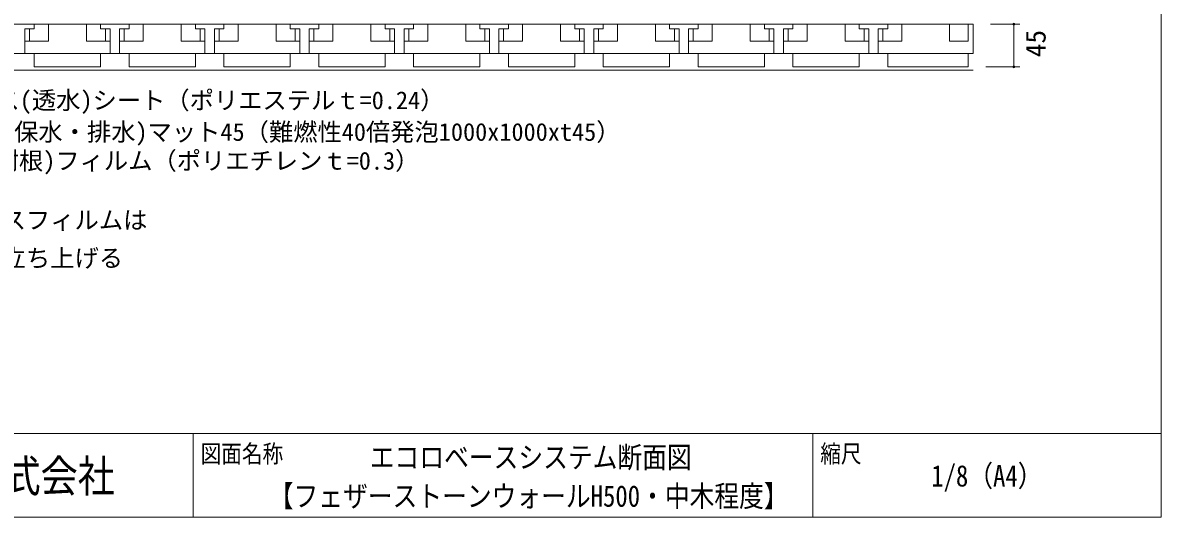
# Model space of a CAD drawing. Units: millimetres, scale not verified. Extents: x -1100 to 1100, y -752 to 752.
# Drawn here: x -100 to 1100, y -752 to -231 of the extents above; entities that cross this region are included whole.
import ezdxf
from ezdxf.enums import TextEntityAlignment as Align

# ---------------------------------------------------------------- set-up
doc = ezdxf.new("R2010")
doc.units = ezdxf.units.MM
doc.header["$LTSCALE"] = 4
doc.header["$PDMODE"] = 32
doc.header["$PDSIZE"] = 2
for name, color, linetype, lineweight in [('0-9_図面枠', 7, 'Continuous', 18), ('0-A_寸法', 7, 'Continuous', 18), ('0-B_耐根', 5, 'Continuous', 18), ('0-E_文字', 7, 'Continuous', 18), ('1-1_ﾏｯﾄ45', 2, 'Continuous', 18)]:
    doc.layers.add(name, color=color, linetype=linetype, lineweight=lineweight)
doc.styles.add('ＭＳ ゴシック', font='')
doc.styles.get('ＭＳ ゴシック').set_extended_font_data('MS Gothic')

msp = doc.modelspace()

# ---------------------------------------------------------------- linework, layer by layer
at = {"layer": '0-9_図面枠'}
for p, q in [((-1100, -664), (1100, -664)), ((79.062, -664), (79.062, -752)), ((732.462, -664), (732.462, -752))]:
    msp.add_line(p, q, dxfattribs=at)
msp.add_lwpolyline([(-1100, 752), (1100, 752), (1100, -752), (-1100, -752)], close=True, dxfattribs=at)
at = {"layer": '0-A_寸法'}
for p, q in [((920.118, -232.744), (950.889, -232.744)), ((915.054, -277.744), (950.889, -277.744))]:
    msp.add_line(p, q, dxfattribs=at)
msp.add_lwpolyline([(944.639, -277.744), (944.639, -232.744), (944.639, -277.744)], dxfattribs=at)
for p in [(944.639, -232.744), (944.639, -277.744)]:
    msp.add_point(p, dxfattribs=at)
at = {"layer": '0-B_耐根'}
msp.add_line((-609.852, -281.277), (901.658, -281.277), dxfattribs=at)
at = {"layer": '1-1_ﾏｯﾄ45'}
for p, q in [((-607.053, -232.744), (901.658, -232.744)), ((-98.406, -237.744), (-98.406, -263.744)), ((-98.406, -237.744), (-88.406, -237.744)), ((-93.406, -237.744), (-93.406, -250.744)), ((-88.406, -232.744), (-88.406, -237.744)), ((-73.406, -232.744), (-73.406, -250.744)), ((-33.406, -232.744), (-33.406, -250.744)), ((-13.406, -237.744), (-13.406, -250.744)), ((-8.407, -237.744), (-8.407, -263.744)), ((1.594, -237.744), (1.594, -263.744)), ((1.594, -237.744), (11.594, -237.744)), ((6.594, -237.744), (6.594, -250.744)), ((11.594, -232.744), (11.594, -237.744)), ((26.594, -232.744), (26.594, -250.744)), ((66.594, -232.744), (66.594, -250.744)), ((86.594, -237.744), (86.594, -250.744)), ((91.593, -237.744), (91.593, -263.744)), ((101.594, -237.744), (111.594, -237.744)), ((101.594, -237.744), (101.594, -263.744)), ((106.594, -237.744), (106.594, -250.744)), ((111.594, -232.744), (111.594, -237.744)), ((126.594, -232.744), (126.594, -250.744)), ((181.594, -232.744), (181.594, -237.744)), ((181.594, -237.744), (191.594, -237.744)), ((186.594, -237.744), (186.594, -250.744)), ((191.594, -237.744), (191.594, -263.744)), ((201.594, -237.744), (211.594, -237.744)), ((201.594, -237.744), (201.594, -263.744)), ((206.594, -237.744), (206.594, -250.744)), ((211.594, -232.744), (211.594, -237.744)), ((226.594, -232.744), (226.594, -250.744)), ((266.593, -232.744), (266.593, -250.744)), ((281.594, -232.744), (281.594, -237.744)), ((281.594, -237.744), (291.594, -237.744)), ((286.594, -237.744), (286.594, -250.744)), ((291.594, -237.744), (291.594, -263.744)), ((301.594, -237.744), (301.594, -263.744)), ((301.594, -237.744), (311.594, -237.744)), ((306.594, -237.744), (306.594, -250.744)), ((311.594, -232.744), (311.594, -237.744)), ((326.594, -232.744), (326.594, -250.744)), ((366.594, -232.744), (366.594, -250.744)), ((381.594, -232.744), (381.594, -237.744)), ((381.594, -237.744), (391.594, -237.744)), ((386.594, -237.744), (386.594, -250.744)), ((391.594, -237.744), (391.594, -263.744)), ((401.594, -237.744), (401.594, -263.744)), ((401.594, -237.744), (411.594, -237.744)), ((406.594, -237.744), (406.594, -250.744)), ((411.594, -232.744), (411.594, -237.744)), ((426.594, -232.744), (426.594, -250.744)), ((466.594, -232.744), (466.594, -250.744)), ((486.594, -237.744), (486.594, -250.744)), ((491.594, -237.744), (491.594, -263.744)), ((501.594, -237.744), (501.594, -263.744)), ((501.594, -237.744), (511.594, -237.744)), ((506.594, -237.744), (506.594, -250.744)), ((511.594, -232.744), (511.594, -237.744)), ((526.594, -232.744), (526.594, -250.744)), ((566.594, -232.744), (566.594, -250.744)), ((586.594, -237.744), (586.594, -250.744)), ((591.594, -237.744), (591.594, -263.744)), ((601.594, -237.744), (611.594, -237.744)), ((601.594, -237.744), (601.594, -263.744)), ((606.594, -237.744), (606.594, -250.744)), ((611.594, -232.744), (611.594, -237.744)), ((626.594, -232.744), (626.594, -250.744)), ((681.594, -232.744), (681.594, -237.744)), ((681.594, -237.744), (691.594, -237.744)), ((686.594, -237.744), (686.594, -250.744)), ((691.594, -237.744), (691.594, -263.744)), ((701.594, -237.744), (711.594, -237.744)), ((701.594, -237.744), (701.594, -263.744)), ((706.594, -237.744), (706.594, -250.744)), ((711.594, -232.744), (711.594, -237.744)), ((726.594, -232.744), (726.594, -250.744)), ((766.594, -232.744), (766.594, -250.744)), ((781.594, -232.744), (781.594, -237.744)), ((781.594, -237.744), (791.594, -237.744)), ((786.594, -237.744), (786.594, -250.744)), ((791.594, -237.744), (791.594, -263.744)), ((801.594, -237.744), (801.594, -263.744)), ((801.594, -237.744), (811.594, -237.744)), ((806.594, -237.744), (806.594, -250.744)), ((811.594, -232.744), (811.594, -237.744)), ((826.594, -232.744), (826.594, -250.744)), ((876.594, -232.744), (876.594, -250.744)), ((896.594, -232.744), (896.594, -250.744)), ((901.658, -232.744), (901.658, -263.744)), ((-98.406, -250.744), (-73.406, -250.744)), ((-33.406, -250.744), (-8.407, -250.744)), ((1.594, -250.744), (26.594, -250.744)), ((66.594, -250.744), (91.593, -250.744)), ((101.594, -250.744), (126.594, -250.744)), ((201.594, -250.744), (226.594, -250.744)), ((266.593, -250.744), (291.594, -250.744)), ((301.594, -250.744), (326.594, -250.744)), ((366.594, -250.744), (391.594, -250.744)), ((401.594, -250.744), (426.594, -250.744)), ((466.594, -250.744), (491.594, -250.744)), ((501.594, -250.744), (526.594, -250.744)), ((566.594, -250.744), (591.594, -250.744)), ((601.594, -250.744), (626.594, -250.744)), ((701.594, -250.744), (726.594, -250.744)), ((766.594, -250.744), (791.594, -250.744)), ((801.594, -250.744), (826.594, -250.744)), ((876.594, -250.744), (896.594, -250.744)), ((-607.053, -263.744), (901.658, -263.744)), ((-88.406, -273.744), (-88.406, -263.744)), ((-18.406, -273.744), (-18.406, -263.744)), ((11.594, -273.744), (11.594, -263.744)), ((81.594, -273.744), (81.594, -263.744)), ((111.594, -273.744), (111.594, -263.744)), ((181.594, -273.744), (181.594, -263.744)), ((211.594, -273.744), (211.594, -263.744)), ((281.594, -273.744), (281.594, -263.744)), ((311.594, -273.744), (311.594, -263.744)), ((381.594, -273.744), (381.594, -263.744)), ((411.594, -273.744), (411.594, -263.744)), ((481.594, -273.744), (481.594, -263.744)), ((511.594, -273.744), (511.594, -263.744)), ((581.594, -273.744), (581.594, -263.744)), ((611.594, -273.744), (611.594, -263.744)), ((681.594, -273.744), (681.594, -263.744)), ((711.594, -273.744), (711.594, -263.744)), ((781.594, -273.744), (781.594, -263.744)), ((811.594, -273.744), (811.594, -263.744)), ((896.594, -273.744), (896.594, -263.744)), ((-88.406, -277.744), (-88.406, -273.744)), ((-18.406, -277.744), (-18.406, -273.744)), ((11.594, -277.744), (11.594, -273.744)), ((81.594, -277.744), (81.594, -273.744)), ((111.594, -277.744), (111.594, -273.744)), ((181.594, -277.744), (181.594, -273.744)), ((211.594, -277.744), (211.594, -273.744)), ((281.594, -277.744), (281.594, -273.744)), ((311.594, -277.744), (311.594, -273.744)), ((381.594, -277.744), (381.594, -273.744)), ((411.594, -277.744), (411.594, -273.744)), ((481.594, -277.744), (481.594, -273.744)), ((511.594, -277.744), (511.594, -273.744)), ((581.594, -277.744), (581.594, -273.744)), ((611.594, -277.744), (611.594, -273.744)), ((681.594, -277.744), (681.594, -273.744)), ((711.594, -277.744), (711.594, -273.744)), ((781.594, -277.744), (781.594, -273.744)), ((811.594, -277.744), (811.594, -273.744)), ((896.594, -277.744), (896.594, -273.744)), ((-88.406, -277.744), (-18.406, -277.744)), ((11.594, -277.744), (81.594, -277.744)), ((111.594, -277.744), (181.594, -277.744)), ((211.594, -277.744), (281.594, -277.744)), ((311.594, -277.744), (381.594, -277.744)), ((411.594, -277.744), (481.594, -277.744)), ((511.594, -277.744), (581.594, -277.744)), ((611.594, -277.744), (681.594, -277.744)), ((711.594, -277.744), (781.594, -277.744)), ((811.594, -277.744), (896.594, -277.744))]:
    msp.add_line(p, q, dxfattribs=at)
for points in [[(-18.406, -232.744), (-18.406, -237.744), (-8.407, -237.744)], [(81.594, -232.744), (81.594, -237.744), (91.593, -237.744)], [(166.594, -232.744), (166.594, -250.744), (191.594, -250.744)], [(481.594, -232.744), (481.594, -237.744), (491.594, -237.744)], [(581.594, -232.744), (581.594, -237.744), (591.594, -237.744)], [(666.594, -232.744), (666.594, -250.744), (691.594, -250.744)]]:
    msp.add_lwpolyline(points, dxfattribs=at)

# ---------------------------------------------------------------- texts
at = {"layer": '0-9_図面枠', "style": 'ＭＳ ゴシック', "width": 0.85}
for s, height, p in [('図面名称', 18.77, (87.062, -700.16)), ('エコロベースシステム断面図', 22.52, (265.429, -706.875)), ('縮尺', 18.77, (740.462, -700.16)), ('ビルマテル株式会社', 33.78, (-355.831, -735.648)), ('1/8（A4）', 22.52, (857.479, -726.432)), ('【フェザーストーンウォールH500・中木程度】', 22.52, (158.938, -747.735))]:
    msp.add_text(s, height=height, dxfattribs=at).set_placement(p, align=Align.BOTTOM_LEFT)
at = {"layer": '0-A_寸法', "style": 'ＭＳ ゴシック'}
msp.add_text('45', height=21.11, rotation=90, dxfattribs=at).set_placement((984.419, -267.484), align=Align.BOTTOM_LEFT)
at = {"layer": '0-E_文字', "style": 'ＭＳ ゴシック'}
for s, p in [('エコロベース(透水)シート（ポリエステルｔ=0.24）', (-257.268, -327.849)), ('エコロベース(保水・排水)マット45（難燃性40倍発泡1000x1000xt45）', (-276.028, -361.196)), ('エコロベース(耐根)フィルム（ポリエチレンｔ=0.3）', (-296.494, -391.546))]:
    msp.add_text(s, height=18.77, dxfattribs=at).set_placement(p, align=Align.BOTTOM_LEFT)
at = {"layer": '0-E_文字', "color": 5, "style": 'ＭＳ ゴシック'}
for s, p in [('※水抜き穴周辺のエコロベースフィルムは', (-455.528, -454.044)), ('\u3000カットして土のレベルまで立ち上げる', (-455.528, -494.044))]:
    msp.add_text(s, height=18.77, dxfattribs=at).set_placement(p, align=Align.BOTTOM_LEFT)

doc.saveas('drawing.dxf')
